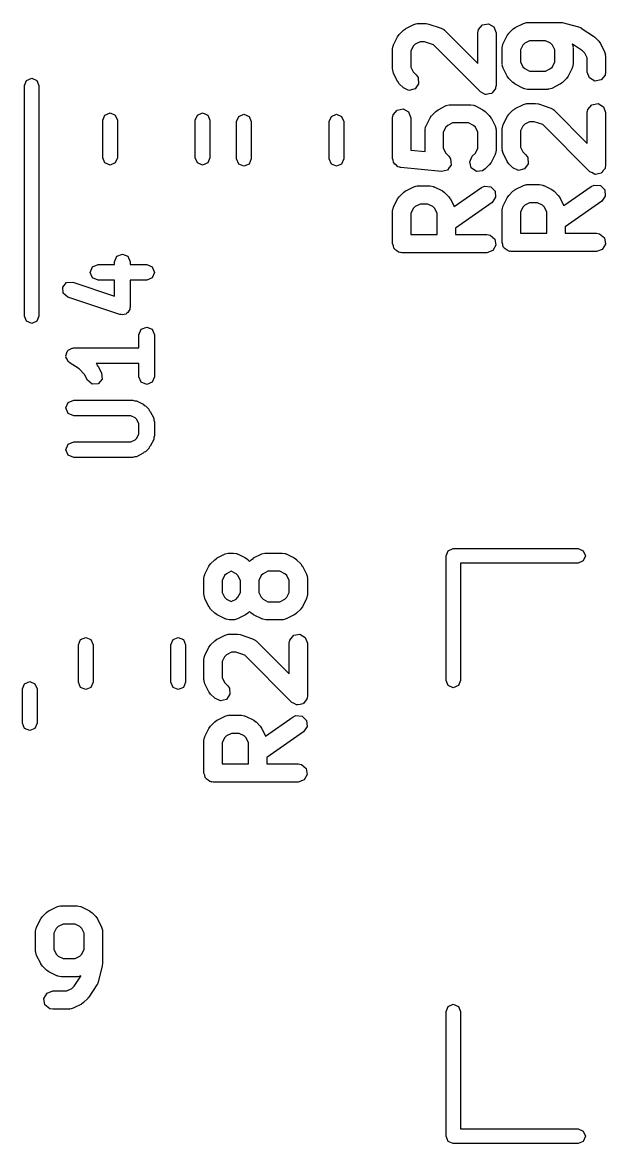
# Model space of a CAD drawing. Extents: x 72 to 186, y -144 to -85.
# Drawn here: x 131 to 135.79, y -142.54 to -133.33 of the extents above; entities that cross this region are included whole.
import ezdxf

# ---------------------------------------------------------------- set-up
doc = ezdxf.new("R2010")
doc.units = 0
doc.layers.add('BLACK', color=7, linetype='CONTINUOUS')

msp = doc.modelspace()

# ---------------------------------------------------------------- linework, layer by layer
at = {"layer": 'BLACK', "linetype": 'CONTINUOUS'}
for p, q in [((134.096, -133.43), (134.13, -133.397)), ((134.13, -133.397), (134.148, -133.384)), ((134.148, -133.384), (134.149, -133.383)), ((134.149, -133.383), (134.216, -133.35)), ((134.216, -133.35), (134.241, -133.342)), ((134.241, -133.342), (134.245, -133.343)), ((134.245, -133.343), (134.249, -133.342)), ((134.249, -133.342), (134.316, -133.342)), ((134.316, -133.342), (134.338, -133.346)), ((134.338, -133.346), (134.34, -133.346)), ((134.34, -133.346), (134.44, -133.379)), ((134.44, -133.379), (134.463, -133.391)), ((134.463, -133.391), (134.465, -133.395)), ((134.465, -133.395), (134.469, -133.397)), ((134.469, -133.397), (134.741, -133.669)), ((134.741, -133.417), (134.746, -133.391)), ((134.746, -133.391), (134.779, -133.352)), ((134.779, -133.352), (134.829, -133.343)), ((134.829, -133.343), (134.873, -133.368)), ((134.873, -133.368), (134.891, -133.417)), ((134.996, -133.42), (135.03, -133.387)), ((135.03, -133.387), (135.048, -133.374)), ((135.048, -133.374), (135.049, -133.373)), ((135.049, -133.373), (135.116, -133.34)), ((135.116, -133.34), (135.141, -133.332)), ((135.141, -133.332), (135.145, -133.333)), ((135.145, -133.333), (135.149, -133.332)), ((135.149, -133.332), (135.416, -133.332)), ((135.416, -133.332), (135.431, -133.334)), ((135.431, -133.334), (135.434, -133.334)), ((135.434, -133.334), (135.568, -133.367)), ((135.568, -133.367), (135.591, -133.377)), ((135.591, -133.377), (135.591, -133.378)), ((135.591, -133.378), (135.691, -133.444)), ((134.049, -133.516), (134.082, -133.45)), ((134.082, -133.45), (134.096, -133.432)), ((134.096, -133.432), (134.096, -133.43)), ((134.267, -133.492), (134.227, -133.512)), ((134.304, -133.492), (134.267, -133.492)), ((134.376, -133.516), (134.304, -133.492)), ((134.741, -133.669), (134.741, -133.417)), ((134.891, -133.417), (134.891, -133.85)), ((134.949, -133.506), (134.982, -133.44)), ((134.982, -133.44), (134.996, -133.422)), ((134.996, -133.422), (134.996, -133.42)), ((135.167, -133.482), (135.127, -133.502)), ((135.298, -133.482), (135.167, -133.482)), ((135.338, -133.502), (135.298, -133.482)), ((135.691, -133.444), (135.699, -133.452)), ((135.699, -133.452), (135.702, -133.454)), ((135.702, -133.454), (135.736, -133.487)), ((135.736, -133.487), (135.749, -133.505)), ((134.041, -133.55), (134.046, -133.524)), ((134.041, -133.717), (134.041, -133.55)), ((134.046, -133.524), (134.048, -133.521)), ((134.048, -133.521), (134.049, -133.516)), ((134.211, -133.528), (134.191, -133.568)), ((134.191, -133.568), (134.191, -133.699)), ((134.227, -133.512), (134.211, -133.528)), ((134.763, -133.903), (134.376, -133.516)), ((134.941, -133.54), (134.946, -133.514)), ((134.941, -133.673), (134.941, -133.54)), ((134.946, -133.514), (134.948, -133.511)), ((134.948, -133.511), (134.949, -133.506)), ((135.111, -133.518), (135.091, -133.558)), ((135.091, -133.558), (135.091, -133.656)), ((135.127, -133.502), (135.111, -133.518)), ((135.354, -133.518), (135.338, -133.502)), ((135.374, -133.558), (135.354, -133.518)), ((135.374, -133.656), (135.374, -133.558)), ((135.519, -133.51), (135.517, -133.509)), ((135.517, -133.509), (135.524, -133.531)), ((135.602, -133.565), (135.519, -133.51)), ((135.524, -133.531), (135.523, -133.536)), ((135.523, -133.536), (135.524, -133.54)), ((135.524, -133.54), (135.524, -133.673)), ((135.621, -133.584), (135.602, -133.565)), ((135.641, -133.624), (135.621, -133.584)), ((135.749, -133.505), (135.75, -133.506)), ((135.75, -133.506), (135.783, -133.573)), ((135.783, -133.573), (135.791, -133.598)), ((134.943, -133.678), (134.941, -133.673)), ((134.942, -133.682), (134.943, -133.678)), ((135.091, -133.656), (135.111, -133.696)), ((135.354, -133.696), (135.374, -133.656)), ((135.524, -133.673), (135.52, -133.699)), ((135.641, -133.74), (135.641, -133.624)), ((135.791, -133.598), (135.789, -133.602)), ((135.789, -133.602), (135.791, -133.607)), ((135.791, -133.607), (135.791, -133.74)), ((134.043, -133.721), (134.041, -133.717)), ((134.042, -133.725), (134.043, -133.721)), ((134.049, -133.75), (134.042, -133.725)), ((134.082, -133.817), (134.049, -133.75)), ((134.191, -133.699), (134.211, -133.739)), ((134.211, -133.739), (134.236, -133.764)), ((134.236, -133.764), (134.251, -133.785)), ((134.949, -133.707), (134.942, -133.682)), ((134.982, -133.774), (134.949, -133.707)), ((135.111, -133.696), (135.127, -133.712)), ((135.127, -133.712), (135.167, -133.732)), ((135.167, -133.732), (135.298, -133.732)), ((135.298, -133.732), (135.338, -133.712)), ((135.338, -133.712), (135.354, -133.696)), ((135.516, -133.707), (135.483, -133.774)), ((135.517, -133.702), (135.516, -133.707)), ((135.52, -133.699), (135.517, -133.702)), ((135.659, -133.788), (135.641, -133.74)), ((135.787, -133.766), (135.754, -133.805)), ((135.791, -133.74), (135.787, -133.766)), ((131.016, -133.851), (131.034, -133.809)), ((131.016, -135.745), (131.016, -133.851)), ((131.034, -133.809), (131.076, -133.791)), ((131.076, -133.791), (131.119, -133.809)), ((131.119, -133.809), (131.136, -133.851)), ((131.136, -133.851), (131.136, -135.745)), ((134.083, -133.818), (134.082, -133.817)), ((134.096, -133.836), (134.083, -133.818)), ((134.13, -133.87), (134.096, -133.836)), ((134.255, -133.836), (134.226, -133.878)), ((134.251, -133.785), (134.255, -133.836)), ((134.891, -133.85), (134.888, -133.866)), ((134.983, -133.775), (134.982, -133.774)), ((134.996, -133.793), (134.983, -133.775)), ((135.03, -133.826), (134.996, -133.793)), ((135.031, -133.827), (135.03, -133.826)), ((135.049, -133.84), (135.031, -133.827)), ((135.116, -133.874), (135.049, -133.84)), ((135.416, -133.84), (135.35, -133.874)), ((135.417, -133.839), (135.416, -133.84)), ((135.436, -133.826), (135.417, -133.839)), ((135.469, -133.793), (135.436, -133.826)), ((135.47, -133.792), (135.469, -133.793)), ((135.483, -133.774), (135.47, -133.792)), ((135.703, -133.814), (135.659, -133.788)), ((135.754, -133.805), (135.703, -133.814)), ((134.176, -133.891), (134.13, -133.87)), ((134.226, -133.878), (134.176, -133.891)), ((134.783, -133.913), (134.763, -133.903)), ((134.803, -133.924), (134.783, -133.913)), ((134.806, -133.923), (134.803, -133.924)), ((134.809, -133.925), (134.806, -133.923)), ((134.831, -133.919), (134.809, -133.925)), ((134.854, -133.915), (134.831, -133.919)), ((134.856, -133.912), (134.854, -133.915)), ((134.859, -133.911), (134.856, -133.912)), ((134.872, -133.893), (134.859, -133.911)), ((134.887, -133.876), (134.872, -133.893)), ((134.888, -133.869), (134.887, -133.871)), ((134.887, -133.871), (134.887, -133.876)), ((134.888, -133.866), (134.888, -133.869)), ((135.12, -133.874), (135.116, -133.874)), ((135.124, -133.877), (135.12, -133.874)), ((135.149, -133.882), (135.124, -133.877)), ((135.316, -133.882), (135.149, -133.882)), ((135.32, -133.88), (135.316, -133.882)), ((135.325, -133.881), (135.32, -133.88)), ((135.35, -133.874), (135.325, -133.881)), ((134.079, -134.052), (134.129, -134.043)), ((134.129, -134.043), (134.173, -134.068)), ((134.416, -134.05), (134.482, -134.016)), ((134.482, -134.016), (134.507, -134.009)), ((134.507, -134.009), (134.512, -134.01)), ((134.512, -134.01), (134.516, -134.008)), ((134.516, -134.008), (134.683, -134.008)), ((134.683, -134.008), (134.708, -134.013)), ((134.708, -134.013), (134.712, -134.016)), ((134.712, -134.016), (134.716, -134.016)), ((134.716, -134.016), (134.783, -134.05)), ((135.03, -134.054), (135.048, -134.041)), ((135.048, -134.041), (135.049, -134.04)), ((135.049, -134.04), (135.116, -134.006)), ((135.116, -134.006), (135.141, -133.999)), ((135.141, -133.999), (135.145, -134)), ((135.145, -134), (135.149, -133.998)), ((135.149, -133.998), (135.216, -133.998)), ((135.216, -133.998), (135.238, -134.002)), ((135.238, -134.002), (135.24, -134.002)), ((135.24, -134.002), (135.34, -134.036)), ((135.34, -134.036), (135.363, -134.048)), ((135.363, -134.048), (135.365, -134.052)), ((135.641, -134.073), (135.646, -134.048)), ((135.646, -134.048), (135.679, -134.008)), ((135.679, -134.008), (135.729, -133.999)), ((135.729, -133.999), (135.773, -134.025)), ((135.773, -134.025), (135.791, -134.073)), ((131.66, -134.136), (131.678, -134.094)), ((131.66, -134.444), (131.66, -134.136)), ((131.678, -134.094), (131.72, -134.076)), ((131.72, -134.076), (131.762, -134.094)), ((131.762, -134.094), (131.78, -134.136)), ((131.78, -134.136), (131.78, -134.444)), ((132.42, -134.136), (132.438, -134.094)), ((132.42, -134.444), (132.42, -134.136)), ((132.438, -134.094), (132.48, -134.076)), ((132.48, -134.076), (132.522, -134.094)), ((132.522, -134.094), (132.54, -134.136)), ((132.54, -134.136), (132.54, -134.444)), ((132.76, -134.146), (132.778, -134.104)), ((132.778, -134.104), (132.82, -134.086)), ((132.82, -134.086), (132.862, -134.104)), ((132.862, -134.104), (132.88, -134.146)), ((133.52, -134.146), (133.538, -134.104)), ((133.538, -134.104), (133.58, -134.086)), ((133.58, -134.086), (133.622, -134.104)), ((133.622, -134.104), (133.64, -134.146)), ((134.041, -134.117), (134.046, -134.091)), ((134.041, -134.45), (134.041, -134.117)), ((134.046, -134.091), (134.079, -134.052)), ((134.173, -134.068), (134.191, -134.117)), ((134.191, -134.117), (134.191, -134.382)), ((134.316, -134.183), (134.349, -134.116)), ((134.349, -134.116), (134.362, -134.098)), ((134.362, -134.098), (134.363, -134.097)), ((134.363, -134.097), (134.396, -134.064)), ((134.396, -134.064), (134.415, -134.051)), ((134.415, -134.051), (134.416, -134.05)), ((134.783, -134.05), (134.801, -134.063)), ((134.801, -134.063), (134.802, -134.064)), ((134.802, -134.064), (134.836, -134.097)), ((134.836, -134.097), (134.849, -134.115)), ((134.849, -134.115), (134.85, -134.116)), ((134.85, -134.116), (134.883, -134.183)), ((134.949, -134.173), (134.982, -134.106)), ((134.982, -134.106), (134.996, -134.088)), ((134.996, -134.087), (135.03, -134.054)), ((134.996, -134.088), (134.996, -134.087)), ((135.365, -134.052), (135.369, -134.054)), ((135.369, -134.054), (135.641, -134.326)), ((135.641, -134.326), (135.641, -134.073)), ((135.791, -134.073), (135.791, -134.507)), ((132.76, -134.454), (132.76, -134.146)), ((132.88, -134.146), (132.88, -134.454)), ((133.52, -134.454), (133.52, -134.146)), ((133.64, -134.146), (133.64, -134.454)), ((134.308, -134.217), (134.312, -134.191)), ((134.308, -134.383), (134.308, -134.217)), ((134.312, -134.191), (134.315, -134.188)), ((134.315, -134.188), (134.316, -134.183)), ((134.478, -134.194), (134.458, -134.234)), ((134.494, -134.178), (134.478, -134.194)), ((134.534, -134.158), (134.494, -134.178)), ((134.665, -134.158), (134.534, -134.158)), ((134.705, -134.178), (134.665, -134.158)), ((134.721, -134.194), (134.705, -134.178)), ((134.741, -134.234), (134.721, -134.194)), ((134.883, -134.183), (134.891, -134.208)), ((134.891, -134.208), (134.889, -134.212)), ((134.889, -134.212), (134.891, -134.217)), ((134.891, -134.217), (134.891, -134.383)), ((134.941, -134.207), (134.946, -134.181)), ((134.941, -134.373), (134.941, -134.207)), ((134.946, -134.181), (134.948, -134.178)), ((134.948, -134.178), (134.949, -134.173)), ((135.111, -134.184), (135.091, -134.224)), ((135.091, -134.224), (135.091, -134.356)), ((135.127, -134.168), (135.111, -134.184)), ((135.167, -134.148), (135.127, -134.168)), ((135.204, -134.148), (135.167, -134.148)), ((135.276, -134.172), (135.204, -134.148)), ((135.663, -134.56), (135.276, -134.172)), ((134.458, -134.234), (134.458, -134.366)), ((134.741, -134.366), (134.741, -134.234)), ((134.191, -134.382), (134.309, -134.394)), ((134.309, -134.388), (134.308, -134.383)), ((134.308, -134.392), (134.309, -134.388)), ((134.309, -134.394), (134.308, -134.392)), ((134.458, -134.366), (134.478, -134.406)), ((134.478, -134.406), (134.502, -134.43)), ((134.696, -134.43), (134.721, -134.406)), ((134.721, -134.406), (134.741, -134.366)), ((134.883, -134.417), (134.85, -134.484)), ((134.884, -134.412), (134.883, -134.417)), ((134.887, -134.409), (134.884, -134.412)), ((134.891, -134.383), (134.887, -134.409)), ((134.943, -134.378), (134.941, -134.373)), ((134.942, -134.382), (134.943, -134.378)), ((134.949, -134.407), (134.942, -134.382)), ((134.982, -134.474), (134.949, -134.407)), ((135.091, -134.356), (135.111, -134.396)), ((135.111, -134.396), (135.136, -134.42)), ((131.678, -134.486), (131.66, -134.444)), ((131.72, -134.504), (131.678, -134.486)), ((131.762, -134.486), (131.72, -134.504)), ((131.78, -134.444), (131.762, -134.486)), ((132.438, -134.486), (132.42, -134.444)), ((132.48, -134.504), (132.438, -134.486)), ((132.522, -134.486), (132.48, -134.504)), ((132.54, -134.444), (132.522, -134.486)), ((132.778, -134.496), (132.76, -134.454)), ((132.82, -134.514), (132.778, -134.496)), ((132.862, -134.496), (132.82, -134.514)), ((132.88, -134.454), (132.862, -134.496)), ((133.538, -134.496), (133.52, -134.454)), ((133.58, -134.514), (133.538, -134.496)), ((133.622, -134.496), (133.58, -134.514)), ((133.64, -134.454), (133.622, -134.496)), ((134.046, -134.465), (134.041, -134.45)), ((134.048, -134.481), (134.046, -134.465)), ((134.055, -134.488), (134.048, -134.481)), ((134.059, -134.498), (134.055, -134.488)), ((134.072, -134.506), (134.059, -134.498)), ((134.083, -134.518), (134.072, -134.506)), ((134.502, -134.43), (134.517, -134.452)), ((134.522, -134.504), (134.507, -134.524)), ((134.517, -134.452), (134.517, -134.452)), ((134.517, -134.452), (134.518, -134.452)), ((134.518, -134.452), (134.52, -134.478)), ((134.52, -134.478), (134.522, -134.503)), ((134.522, -134.503), (134.522, -134.503)), ((134.522, -134.503), (134.522, -134.504)), ((134.675, -134.477), (134.696, -134.43)), ((134.688, -134.526), (134.675, -134.477)), ((134.836, -134.503), (134.802, -134.536)), ((134.85, -134.484), (134.836, -134.502)), ((134.836, -134.502), (134.836, -134.503)), ((134.983, -134.475), (134.982, -134.474)), ((134.996, -134.493), (134.983, -134.475)), ((135.03, -134.526), (134.996, -134.493)), ((135.155, -134.493), (135.126, -134.535)), ((135.136, -134.42), (135.151, -134.442)), ((135.151, -134.442), (135.155, -134.493)), ((135.791, -134.507), (135.788, -134.523)), ((134.1, -134.522), (134.083, -134.518)), ((134.103, -134.524), (134.1, -134.522)), ((134.105, -134.524), (134.103, -134.524)), ((134.109, -134.525), (134.105, -134.524)), ((134.442, -134.558), (134.109, -134.525)), ((134.443, -134.558), (134.442, -134.558)), ((134.442, -134.558), (134.442, -134.558)), ((134.467, -134.552), (134.443, -134.558)), ((134.492, -134.545), (134.467, -134.552)), ((134.507, -134.524), (134.492, -134.545)), ((134.492, -134.545), (134.492, -134.545)), ((134.492, -134.545), (134.492, -134.545)), ((134.73, -134.556), (134.688, -134.526)), ((134.781, -134.551), (134.73, -134.556)), ((134.802, -134.536), (134.781, -134.551)), ((135.076, -134.548), (135.03, -134.526)), ((135.126, -134.535), (135.076, -134.548)), ((135.683, -134.569), (135.663, -134.56)), ((135.703, -134.581), (135.683, -134.569)), ((135.706, -134.58), (135.703, -134.581)), ((135.709, -134.581), (135.706, -134.58)), ((135.731, -134.576), (135.709, -134.581)), ((135.754, -134.572), (135.731, -134.576)), ((135.756, -134.569), (135.754, -134.572)), ((135.759, -134.568), (135.756, -134.569)), ((135.772, -134.55), (135.759, -134.568)), ((135.787, -134.532), (135.772, -134.55)), ((135.788, -134.526), (135.787, -134.528)), ((135.787, -134.528), (135.787, -134.532)), ((135.788, -134.523), (135.788, -134.526)), ((134.149, -134.716), (134.216, -134.683)), ((134.216, -134.683), (134.241, -134.675)), ((134.241, -134.675), (134.245, -134.677)), ((134.245, -134.677), (134.249, -134.675)), ((134.249, -134.675), (134.349, -134.675)), ((134.349, -134.675), (134.375, -134.68)), ((134.375, -134.68), (134.378, -134.682)), ((134.378, -134.682), (134.383, -134.683)), ((134.383, -134.683), (134.45, -134.716)), ((134.548, -134.846), (134.773, -134.689)), ((134.773, -134.689), (134.797, -134.678)), ((134.797, -134.678), (134.848, -134.682)), ((134.848, -134.682), (134.884, -134.718)), ((135.049, -134.706), (135.116, -134.673)), ((135.116, -134.673), (135.141, -134.665)), ((135.141, -134.665), (135.145, -134.667)), ((135.145, -134.667), (135.149, -134.665)), ((135.149, -134.665), (135.249, -134.665)), ((135.249, -134.665), (135.275, -134.67)), ((135.275, -134.67), (135.278, -134.672)), ((135.278, -134.672), (135.283, -134.673)), ((135.283, -134.673), (135.35, -134.706)), ((135.448, -134.836), (135.673, -134.679)), ((135.673, -134.679), (135.697, -134.668)), ((135.697, -134.668), (135.748, -134.672)), ((135.748, -134.672), (135.784, -134.708)), ((134.049, -134.85), (134.082, -134.783)), ((134.082, -134.783), (134.096, -134.765)), ((134.096, -134.764), (134.13, -134.73)), ((134.096, -134.765), (134.096, -134.764)), ((134.13, -134.73), (134.148, -134.717)), ((134.148, -134.717), (134.149, -134.716)), ((134.45, -134.716), (134.468, -134.73)), ((134.468, -134.73), (134.469, -134.73)), ((134.469, -134.73), (134.502, -134.764)), ((134.502, -134.764), (134.515, -134.782)), ((134.515, -134.782), (134.516, -134.783)), ((134.516, -134.783), (134.548, -134.846)), ((134.888, -134.769), (134.859, -134.811)), ((134.884, -134.718), (134.888, -134.769)), ((134.949, -134.84), (134.982, -134.773)), ((134.982, -134.773), (134.996, -134.755)), ((134.996, -134.754), (135.03, -134.72)), ((134.996, -134.755), (134.996, -134.754)), ((135.03, -134.72), (135.048, -134.707)), ((135.048, -134.707), (135.049, -134.706)), ((135.35, -134.706), (135.368, -134.72)), ((135.368, -134.72), (135.369, -134.72)), ((135.369, -134.72), (135.402, -134.754)), ((135.402, -134.754), (135.415, -134.772)), ((135.415, -134.772), (135.416, -134.773)), ((135.416, -134.773), (135.448, -134.836)), ((135.788, -134.759), (135.759, -134.801)), ((135.784, -134.708), (135.788, -134.759)), ((134.041, -134.883), (134.046, -134.858)), ((134.046, -134.858), (134.048, -134.854)), ((134.048, -134.854), (134.049, -134.85)), ((134.211, -134.861), (134.191, -134.901)), ((134.227, -134.845), (134.211, -134.861)), ((134.267, -134.825), (134.227, -134.845)), ((134.332, -134.825), (134.267, -134.825)), ((134.372, -134.845), (134.332, -134.825)), ((134.388, -134.861), (134.372, -134.845)), ((134.408, -134.901), (134.388, -134.861)), ((134.859, -134.811), (134.558, -135.022)), ((134.941, -134.873), (134.946, -134.848)), ((134.941, -135.14), (134.941, -134.873)), ((134.946, -134.848), (134.948, -134.844)), ((134.948, -134.844), (134.949, -134.84)), ((135.111, -134.851), (135.091, -134.891)), ((135.127, -134.835), (135.111, -134.851)), ((135.167, -134.815), (135.127, -134.835)), ((135.232, -134.815), (135.167, -134.815)), ((135.272, -134.835), (135.232, -134.815)), ((135.288, -134.851), (135.272, -134.835)), ((135.308, -134.891), (135.288, -134.851)), ((135.759, -134.801), (135.458, -135.012)), ((134.041, -135.15), (134.041, -134.883)), ((134.191, -134.901), (134.191, -135.075)), ((134.408, -135.075), (134.408, -134.901)), ((135.091, -134.891), (135.091, -135.065)), ((135.308, -135.065), (135.308, -134.891)), ((134.558, -135.022), (134.558, -135.075)), ((135.458, -135.012), (135.458, -135.065)), ((134.048, -135.168), (134.041, -135.15)), ((134.191, -135.075), (134.408, -135.075)), ((134.558, -135.075), (134.816, -135.075)), ((134.816, -135.075), (134.842, -135.08)), ((134.842, -135.08), (134.881, -135.112)), ((134.881, -135.112), (134.89, -135.163)), ((134.948, -135.158), (134.941, -135.14)), ((135.091, -135.065), (135.308, -135.065)), ((135.458, -135.065), (135.716, -135.065)), ((135.716, -135.065), (135.742, -135.07)), ((135.742, -135.07), (135.781, -135.102)), ((135.79, -135.153), (135.764, -135.197)), ((135.781, -135.102), (135.79, -135.153)), ((131.775, -135.254), (131.821, -135.235)), ((131.821, -135.235), (131.867, -135.254)), ((134.051, -135.188), (134.048, -135.168)), ((134.056, -135.192), (134.051, -135.188)), ((134.059, -135.198), (134.056, -135.192)), ((134.075, -135.208), (134.059, -135.198)), ((134.09, -135.22), (134.075, -135.208)), ((134.1, -135.222), (134.09, -135.22)), ((134.103, -135.224), (134.1, -135.222)), ((134.106, -135.223), (134.103, -135.224)), ((134.116, -135.225), (134.106, -135.223)), ((134.816, -135.225), (134.116, -135.225)), ((134.864, -135.207), (134.816, -135.225)), ((134.89, -135.163), (134.864, -135.207)), ((134.951, -135.177), (134.948, -135.158)), ((134.956, -135.182), (134.951, -135.177)), ((134.959, -135.188), (134.956, -135.182)), ((134.975, -135.198), (134.959, -135.188)), ((134.99, -135.21), (134.975, -135.198)), ((135, -135.212), (134.99, -135.21)), ((135.003, -135.214), (135, -135.212)), ((135.006, -135.213), (135.003, -135.214)), ((135.016, -135.215), (135.006, -135.213)), ((135.716, -135.215), (135.016, -135.215)), ((135.764, -135.197), (135.716, -135.215)), ((131.575, -135.34), (131.621, -135.321)), ((131.621, -135.321), (131.756, -135.321)), ((131.756, -135.3), (131.775, -135.254)), ((131.756, -135.321), (131.756, -135.3)), ((131.867, -135.254), (131.886, -135.3)), ((131.886, -135.3), (131.886, -135.321)), ((131.886, -135.321), (132.021, -135.321)), ((132.021, -135.321), (132.067, -135.34)), ((131.556, -135.386), (131.575, -135.34)), ((131.575, -135.432), (131.556, -135.386)), ((132.067, -135.34), (132.086, -135.386)), ((132.086, -135.386), (132.067, -135.432)), ((131.331, -135.508), (131.363, -135.47)), ((131.334, -135.558), (131.331, -135.508)), ((131.363, -135.47), (131.413, -135.467)), ((131.413, -135.467), (131.756, -135.581)), ((131.621, -135.451), (131.575, -135.432)), ((131.756, -135.451), (131.621, -135.451)), ((131.756, -135.581), (131.756, -135.451)), ((132.021, -135.451), (131.886, -135.451)), ((131.886, -135.451), (131.886, -135.671)), ((132.067, -135.432), (132.021, -135.451)), ((131.372, -135.59), (131.334, -135.558)), ((131.8, -135.733), (131.372, -135.59)), ((131.873, -135.703), (131.867, -135.717)), ((131.882, -135.692), (131.873, -135.703)), ((131.886, -135.671), (131.882, -135.681)), ((131.882, -135.681), (131.882, -135.692)), ((131.034, -135.788), (131.016, -135.745)), ((131.076, -135.805), (131.034, -135.788)), ((131.119, -135.788), (131.076, -135.805)), ((131.136, -135.745), (131.119, -135.788)), ((131.811, -135.732), (131.8, -135.733)), ((131.821, -135.736), (131.811, -135.732)), ((131.835, -135.731), (131.821, -135.736)), ((131.85, -135.73), (131.835, -135.731)), ((131.857, -135.721), (131.85, -135.73)), ((131.867, -135.717), (131.857, -135.721)), ((131.956, -135.9), (131.975, -135.854)), ((131.975, -135.854), (132.021, -135.835)), ((132.021, -135.835), (132.067, -135.854)), ((132.067, -135.854), (132.086, -135.9)), ((131.956, -136.006), (131.956, -135.9)), ((132.086, -135.9), (132.086, -136.243)), ((131.356, -136.071), (131.363, -136.054)), ((131.358, -136.078), (131.356, -136.071)), ((131.363, -136.054), (131.367, -136.035)), ((131.367, -136.035), (131.372, -136.032)), ((131.372, -136.032), (131.375, -136.025)), ((131.375, -136.025), (131.392, -136.018)), ((131.392, -136.018), (131.408, -136.008)), ((131.408, -136.008), (131.415, -136.009)), ((131.415, -136.009), (131.421, -136.006)), ((131.421, -136.006), (131.956, -136.006)), ((131.357, -136.084), (131.358, -136.078)), ((131.368, -136.1), (131.357, -136.084)), ((131.375, -136.117), (131.368, -136.1)), ((131.381, -136.12), (131.375, -136.117)), ((131.385, -136.126), (131.381, -136.12)), ((131.465, -136.179), (131.385, -136.126)), ((131.956, -136.136), (131.606, -136.136)), ((131.606, -136.136), (131.61, -136.14)), ((131.61, -136.14), (131.614, -136.15)), ((131.614, -136.15), (131.622, -136.157)), ((131.622, -136.157), (131.65, -136.214)), ((131.956, -136.243), (131.956, -136.136)), ((131.51, -136.224), (131.465, -136.179)), ((131.534, -136.272), (131.51, -136.224)), ((131.65, -136.214), (131.654, -136.263)), ((131.975, -136.289), (131.956, -136.243)), ((132.086, -136.243), (132.067, -136.289)), ((131.572, -136.305), (131.534, -136.272)), ((131.621, -136.301), (131.572, -136.305)), ((131.654, -136.263), (131.621, -136.301)), ((132.021, -136.308), (131.975, -136.289)), ((132.067, -136.289), (132.021, -136.308)), ((131.375, -136.454), (131.421, -136.435)), ((131.421, -136.435), (131.907, -136.435)), ((131.907, -136.435), (131.921, -136.441)), ((131.921, -136.441), (131.936, -136.442)), ((131.936, -136.442), (131.993, -136.47)), ((131.356, -136.5), (131.375, -136.454)), ((131.375, -136.546), (131.356, -136.5)), ((131.993, -136.47), (132, -136.479)), ((132, -136.479), (132.01, -136.483)), ((132.01, -136.483), (132.038, -136.511)), ((132.038, -136.511), (132.042, -136.521)), ((132.042, -136.521), (132.05, -136.528)), ((132.05, -136.528), (132.079, -136.585)), ((131.421, -136.565), (131.375, -136.546)), ((131.891, -136.565), (131.421, -136.565)), ((131.925, -136.582), (131.891, -136.565)), ((131.939, -136.596), (131.925, -136.582)), ((131.956, -136.63), (131.939, -136.596)), ((132.079, -136.585), (132.08, -136.6)), ((132.08, -136.6), (132.086, -136.614)), ((132.086, -136.614), (132.086, -136.729)), ((131.939, -136.747), (131.956, -136.713)), ((131.956, -136.713), (131.956, -136.63)), ((131.356, -136.843), (131.375, -136.797)), ((131.375, -136.797), (131.421, -136.778)), ((131.421, -136.778), (131.891, -136.778)), ((131.891, -136.778), (131.925, -136.761)), ((131.925, -136.761), (131.939, -136.747)), ((132.079, -136.758), (132.05, -136.815)), ((132.08, -136.743), (132.079, -136.758)), ((132.086, -136.729), (132.08, -136.743)), ((131.375, -136.889), (131.356, -136.843)), ((131.421, -136.908), (131.375, -136.889)), ((131.921, -136.902), (131.907, -136.908)), ((131.936, -136.901), (131.921, -136.902)), ((131.993, -136.872), (131.936, -136.901)), ((132, -136.864), (131.993, -136.872)), ((132.01, -136.86), (132, -136.864)), ((132.038, -136.832), (132.01, -136.86)), ((132.042, -136.822), (132.038, -136.832)), ((132.05, -136.815), (132.042, -136.822)), ((131.907, -136.908), (131.421, -136.908)), ((132.58, -137.747), (132.598, -137.734)), ((132.598, -137.734), (132.599, -137.733)), ((132.599, -137.733), (132.666, -137.7)), ((132.666, -137.7), (132.691, -137.692)), ((132.691, -137.692), (132.695, -137.693)), ((132.695, -137.693), (132.699, -137.692)), ((132.699, -137.692), (132.733, -137.692)), ((132.733, -137.692), (132.758, -137.696)), ((132.758, -137.696), (132.762, -137.699)), ((132.762, -137.699), (132.766, -137.7)), ((132.766, -137.7), (132.833, -137.733)), ((132.833, -137.733), (132.851, -137.746)), ((132.88, -137.747), (132.898, -137.734)), ((132.898, -137.734), (132.899, -137.733)), ((132.899, -137.733), (132.966, -137.7)), ((132.966, -137.7), (132.991, -137.692)), ((132.991, -137.692), (132.995, -137.693)), ((132.995, -137.693), (132.999, -137.692)), ((132.999, -137.692), (133.133, -137.692)), ((133.133, -137.692), (133.158, -137.696)), ((133.158, -137.696), (133.162, -137.699)), ((133.162, -137.699), (133.166, -137.7)), ((133.166, -137.7), (133.233, -137.733)), ((133.233, -137.733), (133.251, -137.746)), ((134.48, -137.715), (134.498, -137.673)), ((134.48, -138.74), (134.48, -137.715)), ((134.498, -137.673), (134.54, -137.655)), ((134.54, -137.655), (135.565, -137.655)), ((135.565, -137.655), (135.607, -137.673)), ((135.607, -137.673), (135.625, -137.715)), ((135.625, -137.715), (135.607, -137.757)), ((132.499, -137.866), (132.532, -137.8)), ((132.532, -137.8), (132.546, -137.782)), ((132.546, -137.78), (132.58, -137.747)), ((132.546, -137.782), (132.546, -137.78)), ((132.851, -137.746), (132.852, -137.747)), ((132.852, -137.747), (132.866, -137.761)), ((132.866, -137.761), (132.88, -137.747)), ((133.251, -137.746), (133.252, -137.747)), ((133.252, -137.747), (133.286, -137.78)), ((133.286, -137.78), (133.299, -137.799)), ((133.299, -137.799), (133.3, -137.8)), ((133.3, -137.8), (133.333, -137.866)), ((135.565, -137.775), (134.6, -137.775)), ((134.6, -137.775), (134.6, -138.74)), ((135.607, -137.757), (135.565, -137.775)), ((132.491, -137.9), (132.496, -137.874)), ((132.491, -138.033), (132.491, -137.9)), ((132.496, -137.874), (132.498, -137.871)), ((132.498, -137.871), (132.499, -137.866)), ((132.661, -137.878), (132.641, -137.918)), ((132.641, -137.918), (132.641, -138.016)), ((132.677, -137.862), (132.661, -137.878)), ((132.716, -137.842), (132.677, -137.862)), ((132.755, -137.862), (132.716, -137.842)), ((132.771, -137.878), (132.755, -137.862)), ((132.791, -137.918), (132.771, -137.878)), ((132.791, -138.016), (132.791, -137.918)), ((132.961, -137.878), (132.941, -137.918)), ((132.941, -137.918), (132.941, -138.016)), ((132.977, -137.862), (132.961, -137.878)), ((133.017, -137.842), (132.977, -137.862)), ((133.115, -137.842), (133.017, -137.842)), ((133.155, -137.862), (133.115, -137.842)), ((133.171, -137.878), (133.155, -137.862)), ((133.191, -137.918), (133.171, -137.878)), ((133.191, -138.016), (133.191, -137.918)), ((133.333, -137.866), (133.341, -137.891)), ((133.341, -137.891), (133.339, -137.896)), ((133.339, -137.896), (133.341, -137.9)), ((133.341, -137.9), (133.341, -138.033)), ((132.493, -138.038), (132.491, -138.033)), ((132.492, -138.042), (132.493, -138.038)), ((132.499, -138.067), (132.492, -138.042)), ((132.532, -138.134), (132.499, -138.067)), ((132.641, -138.016), (132.661, -138.056)), ((132.661, -138.056), (132.677, -138.072)), ((132.677, -138.072), (132.716, -138.091)), ((132.716, -138.091), (132.755, -138.072)), ((132.755, -138.072), (132.771, -138.056)), ((132.771, -138.056), (132.791, -138.016)), ((132.941, -138.016), (132.961, -138.056)), ((132.961, -138.056), (132.977, -138.072)), ((132.977, -138.072), (133.017, -138.092)), ((133.017, -138.092), (133.115, -138.092)), ((133.115, -138.092), (133.155, -138.072)), ((133.155, -138.072), (133.171, -138.056)), ((133.171, -138.056), (133.191, -138.016)), ((133.333, -138.067), (133.3, -138.134)), ((133.334, -138.062), (133.333, -138.067)), ((133.337, -138.059), (133.334, -138.062)), ((133.341, -138.033), (133.337, -138.059)), ((132.533, -138.135), (132.532, -138.134)), ((132.546, -138.153), (132.533, -138.135)), ((132.58, -138.186), (132.546, -138.153)), ((132.581, -138.187), (132.58, -138.186)), ((132.599, -138.2), (132.581, -138.187)), ((132.852, -138.186), (132.834, -138.199)), ((132.866, -138.173), (132.852, -138.186)), ((132.88, -138.186), (132.866, -138.173)), ((132.881, -138.187), (132.88, -138.186)), ((132.899, -138.2), (132.881, -138.187)), ((133.252, -138.186), (133.234, -138.199)), ((133.286, -138.153), (133.252, -138.186)), ((133.3, -138.134), (133.286, -138.152)), ((133.286, -138.152), (133.286, -138.153)), ((132.666, -138.234), (132.599, -138.2)), ((132.67, -138.234), (132.666, -138.234)), ((132.674, -138.237), (132.67, -138.234)), ((132.699, -138.242), (132.674, -138.237)), ((132.733, -138.242), (132.699, -138.242)), ((132.737, -138.24), (132.733, -138.242)), ((132.741, -138.241), (132.737, -138.24)), ((132.766, -138.234), (132.741, -138.241)), ((132.833, -138.2), (132.766, -138.234)), ((132.834, -138.199), (132.833, -138.2)), ((132.966, -138.234), (132.899, -138.2)), ((132.97, -138.234), (132.966, -138.234)), ((132.974, -138.237), (132.97, -138.234)), ((132.999, -138.242), (132.974, -138.237)), ((133.133, -138.242), (132.999, -138.242)), ((133.137, -138.24), (133.133, -138.242)), ((133.141, -138.241), (133.137, -138.24)), ((133.166, -138.234), (133.141, -138.241)), ((133.233, -138.2), (133.166, -138.234)), ((133.234, -138.199), (133.233, -138.2)), ((132.599, -138.4), (132.666, -138.366)), ((132.666, -138.366), (132.691, -138.359)), ((132.691, -138.359), (132.695, -138.36)), ((132.695, -138.36), (132.699, -138.358)), ((132.699, -138.358), (132.766, -138.358)), ((132.766, -138.358), (132.788, -138.362)), ((132.788, -138.362), (132.79, -138.362)), ((132.79, -138.362), (132.89, -138.396)), ((133.196, -138.408), (133.229, -138.368)), ((133.229, -138.368), (133.279, -138.359)), ((133.279, -138.359), (133.323, -138.385)), ((131.46, -138.446), (131.478, -138.404)), ((131.46, -138.754), (131.46, -138.446)), ((131.478, -138.404), (131.52, -138.386)), ((131.52, -138.386), (131.562, -138.404)), ((131.562, -138.404), (131.58, -138.446)), ((131.58, -138.446), (131.58, -138.754)), ((132.22, -138.446), (132.238, -138.404)), ((132.22, -138.754), (132.22, -138.446)), ((132.238, -138.404), (132.28, -138.386)), ((132.28, -138.386), (132.322, -138.404)), ((132.322, -138.404), (132.34, -138.446)), ((132.34, -138.446), (132.34, -138.754)), ((132.499, -138.533), (132.532, -138.466)), ((132.532, -138.466), (132.546, -138.448)), ((132.546, -138.447), (132.58, -138.414)), ((132.546, -138.448), (132.546, -138.447)), ((132.58, -138.414), (132.598, -138.401)), ((132.598, -138.401), (132.599, -138.4)), ((132.89, -138.396), (132.913, -138.408)), ((132.913, -138.408), (132.915, -138.412)), ((132.915, -138.412), (132.919, -138.414)), ((132.919, -138.414), (133.191, -138.686)), ((133.191, -138.433), (133.196, -138.408)), ((133.191, -138.686), (133.191, -138.433)), ((133.323, -138.385), (133.341, -138.433)), ((133.341, -138.433), (133.341, -138.867)), ((132.491, -138.567), (132.496, -138.541)), ((132.496, -138.541), (132.498, -138.538)), ((132.498, -138.538), (132.499, -138.533)), ((132.661, -138.544), (132.641, -138.584)), ((132.677, -138.528), (132.661, -138.544)), ((132.717, -138.508), (132.677, -138.528)), ((132.754, -138.508), (132.717, -138.508)), ((132.826, -138.532), (132.754, -138.508)), ((133.213, -138.92), (132.826, -138.532)), ((132.491, -138.733), (132.491, -138.567)), ((132.641, -138.584), (132.641, -138.716)), ((132.493, -138.738), (132.491, -138.733)), ((132.492, -138.742), (132.493, -138.738)), ((132.499, -138.767), (132.492, -138.742)), ((132.641, -138.716), (132.661, -138.756)), ((134.498, -138.782), (134.48, -138.74)), ((134.6, -138.74), (134.582, -138.782)), ((131, -138.809), (131.018, -138.767)), ((131, -139.091), (131, -138.809)), ((131.018, -138.767), (131.06, -138.749)), ((131.06, -138.749), (131.102, -138.767)), ((131.102, -138.767), (131.12, -138.809)), ((131.12, -138.809), (131.12, -139.091)), ((131.478, -138.796), (131.46, -138.754)), ((131.52, -138.814), (131.478, -138.796)), ((131.562, -138.796), (131.52, -138.814)), ((131.58, -138.754), (131.562, -138.796)), ((132.238, -138.796), (132.22, -138.754)), ((132.28, -138.814), (132.238, -138.796)), ((132.322, -138.796), (132.28, -138.814)), ((132.34, -138.754), (132.322, -138.796)), ((132.532, -138.834), (132.499, -138.767)), ((132.533, -138.835), (132.532, -138.834)), ((132.546, -138.853), (132.533, -138.835)), ((132.661, -138.756), (132.686, -138.78)), ((132.686, -138.78), (132.701, -138.802)), ((132.701, -138.802), (132.705, -138.853)), ((134.54, -138.8), (134.498, -138.782)), ((134.582, -138.782), (134.54, -138.8)), ((132.58, -138.886), (132.546, -138.853)), ((132.626, -138.908), (132.58, -138.886)), ((132.676, -138.895), (132.626, -138.908)), ((132.705, -138.853), (132.676, -138.895)), ((133.233, -138.929), (133.213, -138.92)), ((133.253, -138.941), (133.233, -138.929)), ((133.304, -138.932), (133.281, -138.936)), ((133.306, -138.929), (133.304, -138.932)), ((133.309, -138.928), (133.306, -138.929)), ((133.322, -138.91), (133.309, -138.928)), ((133.337, -138.892), (133.322, -138.91)), ((133.338, -138.886), (133.337, -138.888)), ((133.337, -138.888), (133.337, -138.892)), ((133.341, -138.867), (133.338, -138.883)), ((133.338, -138.883), (133.338, -138.886)), ((133.256, -138.94), (133.253, -138.941)), ((133.259, -138.941), (133.256, -138.94)), ((133.281, -138.936), (133.259, -138.941)), ((131.018, -139.133), (131, -139.091)), ((131.12, -139.091), (131.102, -139.133)), ((132.532, -139.133), (132.546, -139.115)), ((132.546, -139.114), (132.58, -139.08)), ((132.546, -139.115), (132.546, -139.114)), ((132.58, -139.08), (132.598, -139.067)), ((132.598, -139.067), (132.599, -139.066)), ((132.599, -139.066), (132.666, -139.033)), ((132.666, -139.033), (132.691, -139.025)), ((132.691, -139.025), (132.695, -139.027)), ((132.695, -139.027), (132.699, -139.025)), ((132.699, -139.025), (132.799, -139.025)), ((132.799, -139.025), (132.825, -139.03)), ((132.825, -139.03), (132.828, -139.032)), ((132.828, -139.032), (132.833, -139.033)), ((132.833, -139.033), (132.9, -139.066)), ((132.9, -139.066), (132.918, -139.08)), ((132.918, -139.08), (132.919, -139.08)), ((132.919, -139.08), (132.952, -139.114)), ((132.952, -139.114), (132.965, -139.132)), ((132.998, -139.196), (133.223, -139.039)), ((133.223, -139.039), (133.247, -139.028)), ((133.247, -139.028), (133.298, -139.032)), ((133.298, -139.032), (133.334, -139.068)), ((133.334, -139.068), (133.338, -139.119)), ((131.06, -139.151), (131.018, -139.133)), ((131.102, -139.133), (131.06, -139.151)), ((132.491, -139.233), (132.496, -139.208)), ((132.496, -139.208), (132.498, -139.204)), ((132.498, -139.204), (132.499, -139.2)), ((132.499, -139.2), (132.532, -139.133)), ((132.677, -139.195), (132.661, -139.211)), ((132.717, -139.175), (132.677, -139.195)), ((132.782, -139.175), (132.717, -139.175)), ((132.822, -139.195), (132.782, -139.175)), ((132.838, -139.211), (132.822, -139.195)), ((132.965, -139.132), (132.966, -139.133)), ((132.966, -139.133), (132.998, -139.196)), ((133.309, -139.161), (133.008, -139.372)), ((133.338, -139.119), (133.309, -139.161)), ((132.491, -139.5), (132.491, -139.233)), ((132.661, -139.211), (132.641, -139.251)), ((132.641, -139.251), (132.641, -139.425)), ((132.858, -139.251), (132.838, -139.211)), ((132.858, -139.425), (132.858, -139.251)), ((133.008, -139.372), (133.008, -139.425)), ((132.641, -139.425), (132.858, -139.425)), ((133.008, -139.425), (133.266, -139.425)), ((133.266, -139.425), (133.292, -139.43)), ((133.292, -139.43), (133.331, -139.463)), ((133.331, -139.463), (133.34, -139.513)), ((132.498, -139.518), (132.491, -139.5)), ((132.501, -139.537), (132.498, -139.518)), ((132.506, -139.542), (132.501, -139.537)), ((132.509, -139.548), (132.506, -139.542)), ((132.525, -139.558), (132.509, -139.548)), ((132.54, -139.57), (132.525, -139.558)), ((132.55, -139.572), (132.54, -139.57)), ((132.553, -139.574), (132.55, -139.572)), ((132.556, -139.573), (132.553, -139.574)), ((132.566, -139.575), (132.556, -139.573)), ((133.266, -139.575), (132.566, -139.575)), ((133.314, -139.557), (133.266, -139.575)), ((133.34, -139.513), (133.314, -139.557)), ((131.15, -140.699), (131.163, -140.681)), ((131.163, -140.681), (131.164, -140.68)), ((131.164, -140.68), (131.197, -140.646)), ((131.197, -140.646), (131.215, -140.633)), ((131.215, -140.633), (131.216, -140.632)), ((131.216, -140.632), (131.283, -140.599)), ((131.283, -140.599), (131.308, -140.592)), ((131.308, -140.592), (131.312, -140.593)), ((131.312, -140.593), (131.317, -140.591)), ((131.317, -140.591), (131.45, -140.591)), ((131.45, -140.591), (131.476, -140.596)), ((131.476, -140.596), (131.479, -140.598)), ((131.479, -140.598), (131.484, -140.599)), ((131.484, -140.599), (131.55, -140.632)), ((131.55, -140.632), (131.568, -140.646)), ((131.568, -140.646), (131.57, -140.646)), ((131.57, -140.646), (131.603, -140.68)), ((131.603, -140.68), (131.616, -140.698)), ((131.108, -140.799), (131.113, -140.774)), ((131.113, -140.774), (131.116, -140.77)), ((131.116, -140.766), (131.15, -140.699)), ((131.116, -140.77), (131.116, -140.766)), ((131.294, -140.761), (131.278, -140.777)), ((131.334, -140.741), (131.294, -140.761)), ((131.432, -140.741), (131.334, -140.741)), ((131.472, -140.761), (131.432, -140.741)), ((131.488, -140.777), (131.472, -140.761)), ((131.616, -140.698), (131.617, -140.699)), ((131.617, -140.699), (131.65, -140.766)), ((131.65, -140.766), (131.658, -140.791)), ((131.108, -140.966), (131.108, -140.799)), ((131.278, -140.777), (131.258, -140.817)), ((131.258, -140.817), (131.258, -140.948)), ((131.508, -140.817), (131.488, -140.777)), ((131.508, -140.948), (131.508, -140.817)), ((131.658, -140.791), (131.657, -140.795)), ((131.657, -140.795), (131.658, -140.799)), ((131.658, -140.799), (131.658, -141.066)), ((131.258, -140.948), (131.278, -140.988)), ((131.488, -140.988), (131.508, -140.948)), ((131.11, -140.97), (131.108, -140.966)), ((131.109, -140.975), (131.11, -140.97)), ((131.116, -141), (131.109, -140.975)), ((131.15, -141.066), (131.116, -141)), ((131.278, -140.988), (131.294, -141.004)), ((131.294, -141.004), (131.334, -141.024)), ((131.334, -141.024), (131.432, -141.024)), ((131.432, -141.024), (131.472, -141.004)), ((131.472, -141.004), (131.488, -140.988)), ((131.151, -141.067), (131.15, -141.066)), ((131.164, -141.086), (131.151, -141.067)), ((131.197, -141.119), (131.164, -141.086)), ((131.198, -141.12), (131.197, -141.119)), ((131.216, -141.133), (131.198, -141.12)), ((131.283, -141.166), (131.216, -141.133)), ((131.656, -141.084), (131.623, -141.218)), ((131.658, -141.066), (131.656, -141.081)), ((131.656, -141.081), (131.656, -141.084)), ((131.288, -141.167), (131.283, -141.166)), ((131.291, -141.17), (131.288, -141.167)), ((131.317, -141.174), (131.291, -141.17)), ((131.45, -141.174), (131.317, -141.174)), ((131.425, -141.252), (131.48, -141.169)), ((131.454, -141.173), (131.45, -141.174)), ((131.459, -141.174), (131.454, -141.173)), ((131.481, -141.167), (131.459, -141.174)), ((131.48, -141.169), (131.481, -141.167)), ((131.623, -141.218), (131.613, -141.241)), ((131.176, -141.353), (131.202, -141.309)), ((131.202, -141.309), (131.25, -141.291)), ((131.25, -141.291), (131.366, -141.291)), ((131.366, -141.291), (131.406, -141.271)), ((131.406, -141.271), (131.425, -141.252)), ((131.612, -141.241), (131.546, -141.341)), ((131.613, -141.241), (131.612, -141.241)), ((131.185, -141.404), (131.176, -141.353)), ((131.224, -141.437), (131.185, -141.404)), ((131.484, -141.4), (131.417, -141.433)), ((131.485, -141.399), (131.484, -141.4)), ((131.503, -141.386), (131.485, -141.399)), ((131.536, -141.352), (131.503, -141.386)), ((131.538, -141.349), (131.536, -141.352)), ((131.546, -141.341), (131.538, -141.349)), ((134.48, -141.46), (134.498, -141.418)), ((134.498, -141.418), (134.54, -141.4)), ((134.54, -141.4), (134.582, -141.418)), ((134.582, -141.418), (134.6, -141.46)), ((131.25, -141.441), (131.224, -141.437)), ((131.383, -141.441), (131.25, -141.441)), ((131.388, -141.439), (131.383, -141.441)), ((131.392, -141.441), (131.388, -141.439)), ((131.417, -141.433), (131.392, -141.441)), ((134.48, -142.485), (134.48, -141.46)), ((134.6, -141.46), (134.6, -142.425)), ((134.6, -142.425), (135.565, -142.425)), ((135.565, -142.425), (135.607, -142.443)), ((134.498, -142.527), (134.48, -142.485)), ((135.607, -142.443), (135.625, -142.485)), ((135.625, -142.485), (135.607, -142.527)), ((134.54, -142.545), (134.498, -142.527)), ((135.565, -142.545), (134.54, -142.545)), ((135.607, -142.527), (135.565, -142.545))]:
    msp.add_line(p, q, dxfattribs=at)

doc.saveas('drawing.dxf')
